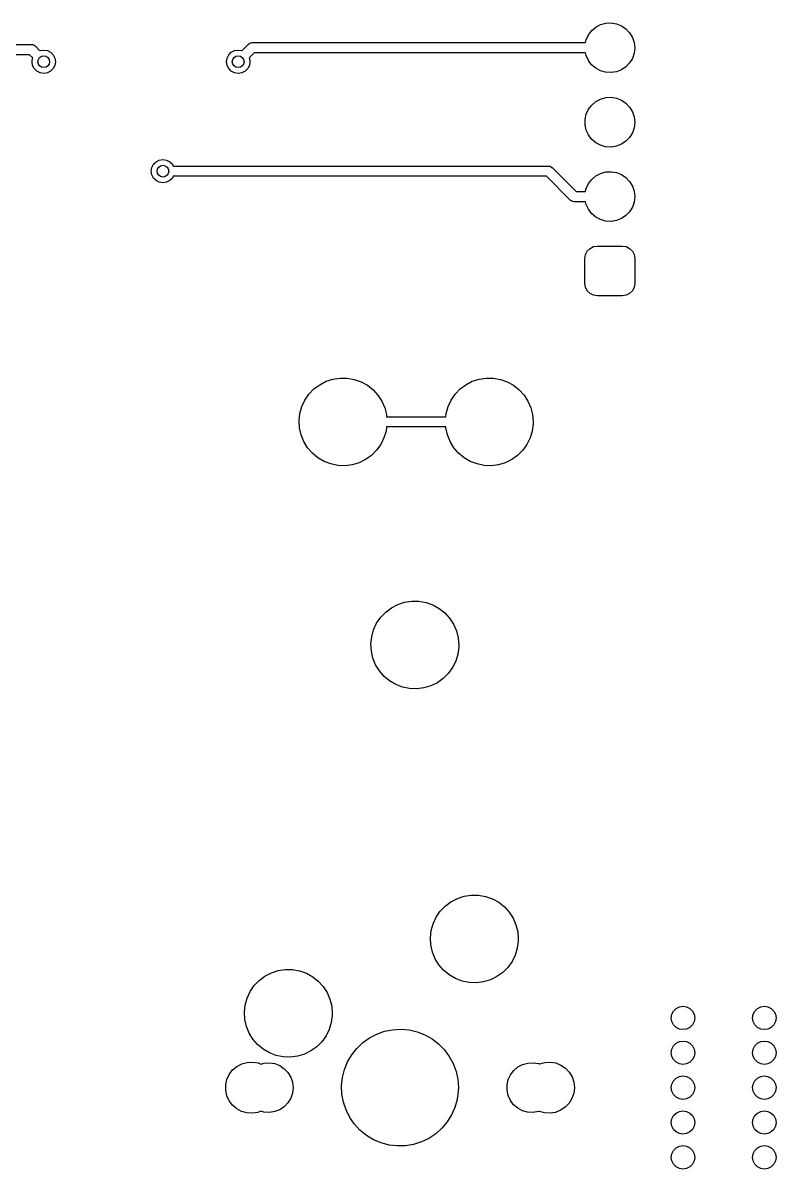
# Model space of a CAD drawing. Extents: x 52 to 375, y -138 to -43.
# Drawn here: x 178.39 to 204.1, y -137.66 to -98.52 of the extents above; entities that cross this region are included whole.
import ezdxf

# ---------------------------------------------------------------- set-up
doc = ezdxf.new("R2010")
doc.units = 0
doc.layers.add('BLACK', color=7, linetype='CONTINUOUS')

msp = doc.modelspace()

# ---------------------------------------------------------------- linework, layer by layer
at = {"layer": 'BLACK', "linetype": 'CONTINUOUS'}
for p, q in [((197.949, -98.6601), (198.112, -98.5745)), ((198.112, -98.5745), (198.289, -98.5257)), ((198.289, -98.5257), (198.472, -98.5161)), ((198.472, -98.5161), (198.653, -98.5461)), ((198.653, -98.5461), (198.824, -98.6143)), ((198.824, -98.6143), (198.976, -98.7175)), ((197.62, -99.0909), (197.698, -98.9245)), ((197.698, -98.9245), (197.809, -98.7786)), ((197.809, -98.7786), (197.949, -98.6601)), ((198.976, -98.7175), (199.102, -98.8509)), ((199.102, -98.8509), (199.196, -99.0083)), ((199.196, -99.0083), (199.255, -99.1823)), ((155.223, -99.2522), (178.689, -99.2522)), ((178.689, -99.2522), (178.732, -99.2577)), ((178.732, -99.2577), (178.736, -99.2599)), ((178.736, -99.2599), (178.741, -99.2602)), ((178.741, -99.2602), (178.773, -99.2795)), ((178.773, -99.2795), (178.806, -99.2972)), ((178.806, -99.2972), (178.808, -99.301)), ((178.808, -99.301), (178.812, -99.3035)), ((178.812, -99.3035), (178.973, -99.4637)), ((185.869, -99.4637), (186.092, -99.2411)), ((186.092, -99.2411), (186.126, -99.2142)), ((186.126, -99.2142), (186.131, -99.2128)), ((186.131, -99.2128), (186.134, -99.2097)), ((186.134, -99.2097), (186.171, -99.2008)), ((186.171, -99.2008), (186.206, -99.19)), ((186.206, -99.19), (186.211, -99.1909)), ((186.211, -99.1909), (186.215, -99.1898)), ((186.215, -99.1898), (197.598, -99.1898)), ((197.598, -99.1898), (197.62, -99.0909)), ((199.275, -99.3707), (199.254, -99.5531)), ((199.255, -99.1823), (199.275, -99.3648)), ((199.275, -99.3648), (199.275, -99.3707)), ((178.616, -99.6022), (155.223, -99.6022)), ((178.725, -99.7112), (178.616, -99.6022)), ((178.702, -99.841), (178.722, -99.7174)), ((178.722, -99.7174), (178.725, -99.7112)), ((178.973, -99.4637), (178.979, -99.4606)), ((178.979, -99.4606), (179.102, -99.441)), ((179.102, -99.441), (179.226, -99.4606)), ((179.226, -99.4606), (179.338, -99.5174)), ((179.338, -99.5174), (179.426, -99.6059)), ((179.426, -99.6059), (179.483, -99.7174)), ((179.483, -99.7174), (179.502, -99.841)), ((185.339, -99.841), (185.359, -99.7174)), ((185.359, -99.7174), (185.416, -99.6059)), ((185.416, -99.6059), (185.504, -99.5174)), ((185.504, -99.5174), (185.616, -99.4606)), ((185.616, -99.4606), (185.739, -99.441)), ((185.739, -99.441), (185.863, -99.4606)), ((185.863, -99.4606), (185.869, -99.4637)), ((186.288, -99.5398), (186.116, -99.7112)), ((186.116, -99.7112), (186.12, -99.7174)), ((186.12, -99.7174), (186.139, -99.841)), ((197.598, -99.5398), (186.288, -99.5398)), ((197.618, -99.6331), (197.598, -99.5398)), ((197.695, -99.8), (197.618, -99.6331)), ((197.805, -99.9467), (197.695, -99.8)), ((199.194, -99.7267), (199.098, -99.8834)), ((199.254, -99.5531), (199.194, -99.7267)), ((178.722, -99.9646), (178.702, -99.841)), ((178.779, -100.076), (178.722, -99.9646)), ((178.867, -100.165), (178.779, -100.076)), ((178.979, -100.221), (178.867, -100.165)), ((179.338, -100.165), (179.226, -100.221)), ((179.426, -100.076), (179.338, -100.165)), ((179.483, -99.9646), (179.426, -100.076)), ((179.502, -99.841), (179.483, -99.9646)), ((185.359, -99.9646), (185.339, -99.841)), ((185.416, -100.076), (185.359, -99.9646)), ((185.504, -100.165), (185.416, -100.076)), ((185.616, -100.221), (185.504, -100.165)), ((185.974, -100.165), (185.863, -100.221)), ((186.063, -100.076), (185.974, -100.165)), ((186.12, -99.9646), (186.063, -100.076)), ((186.139, -99.841), (186.12, -99.9646)), ((197.945, -100.066), (197.805, -99.9467)), ((198.106, -100.153), (197.945, -100.066)), ((198.283, -100.203), (198.106, -100.153)), ((198.648, -100.185), (198.466, -100.214)), ((198.819, -100.118), (198.648, -100.185)), ((198.971, -100.016), (198.819, -100.118)), ((199.098, -99.8834), (198.971, -100.016)), ((179.102, -100.241), (178.979, -100.221)), ((179.226, -100.221), (179.102, -100.241)), ((185.739, -100.241), (185.616, -100.221)), ((185.863, -100.221), (185.739, -100.241)), ((198.466, -100.214), (198.283, -100.203)), ((197.698, -101.464), (197.809, -101.319)), ((197.809, -101.319), (197.949, -101.2)), ((197.949, -101.2), (198.112, -101.114)), ((198.112, -101.114), (198.289, -101.066)), ((198.289, -101.066), (198.472, -101.056)), ((198.472, -101.056), (198.653, -101.086)), ((198.653, -101.086), (198.824, -101.154)), ((198.824, -101.154), (198.976, -101.257)), ((198.976, -101.257), (199.102, -101.391)), ((197.58, -101.81), (197.62, -101.631)), ((197.62, -101.631), (197.698, -101.464)), ((199.102, -101.391), (199.196, -101.548)), ((199.196, -101.548), (199.255, -101.722)), ((199.255, -101.722), (199.275, -101.905)), ((197.579, -101.994), (197.58, -101.81)), ((197.618, -102.173), (197.579, -101.994)), ((199.254, -102.093), (199.194, -102.267)), ((199.275, -101.911), (199.254, -102.093)), ((199.275, -101.905), (199.275, -101.911)), ((197.695, -102.34), (197.618, -102.173)), ((197.805, -102.487), (197.695, -102.34)), ((197.945, -102.606), (197.805, -102.487)), ((199.098, -102.423), (198.971, -102.556)), ((199.194, -102.267), (199.098, -102.423)), ((198.106, -102.693), (197.945, -102.606)), ((198.283, -102.743), (198.106, -102.693)), ((198.466, -102.754), (198.283, -102.743)), ((198.648, -102.725), (198.466, -102.754)), ((198.819, -102.658), (198.648, -102.725)), ((198.971, -102.556), (198.819, -102.658)), ((182.846, -103.343), (182.934, -103.255)), ((182.934, -103.255), (183.046, -103.198)), ((183.046, -103.198), (183.17, -103.178)), ((183.17, -103.178), (183.293, -103.198)), ((183.293, -103.198), (183.405, -103.255)), ((183.405, -103.255), (183.493, -103.343)), ((182.77, -103.578), (182.789, -103.455)), ((182.789, -103.702), (182.77, -103.578)), ((182.789, -103.455), (182.846, -103.343)), ((182.846, -103.813), (182.789, -103.702)), ((183.493, -103.343), (183.524, -103.403)), ((183.524, -103.403), (196.333, -103.403)), ((196.333, -103.403), (196.376, -103.409)), ((196.376, -103.409), (196.381, -103.411)), ((196.381, -103.411), (196.385, -103.411)), ((196.385, -103.411), (196.417, -103.431)), ((196.417, -103.431), (196.45, -103.448)), ((196.45, -103.448), (196.453, -103.452)), ((196.453, -103.452), (196.457, -103.454)), ((196.457, -103.454), (197.272, -104.27)), ((197.949, -103.74), (198.112, -103.654)), ((198.112, -103.654), (198.289, -103.606)), ((198.289, -103.606), (198.472, -103.596)), ((198.472, -103.596), (198.653, -103.626)), ((198.653, -103.626), (198.824, -103.694)), ((198.824, -103.694), (198.976, -103.797)), ((182.934, -103.902), (182.846, -103.813)), ((183.046, -103.959), (182.934, -103.902)), ((183.17, -103.978), (183.046, -103.959)), ((183.293, -103.959), (183.17, -103.978)), ((183.405, -103.902), (183.293, -103.959)), ((183.493, -103.813), (183.405, -103.902)), ((183.524, -103.753), (183.493, -103.813)), ((196.26, -103.753), (183.524, -103.753)), ((197.076, -104.569), (196.26, -103.753)), ((197.62, -104.171), (197.698, -104.004)), ((197.698, -104.004), (197.809, -103.859)), ((197.809, -103.859), (197.949, -103.74)), ((198.976, -103.797), (199.102, -103.931)), ((199.102, -103.931), (199.196, -104.088)), ((199.196, -104.088), (199.255, -104.262)), ((197.272, -104.27), (197.598, -104.27)), ((197.598, -104.27), (197.62, -104.171)), ((199.275, -104.451), (199.254, -104.633)), ((199.255, -104.262), (199.275, -104.445)), ((199.275, -104.445), (199.275, -104.451)), ((197.08, -104.571), (197.076, -104.569)), ((197.082, -104.575), (197.08, -104.571)), ((197.115, -104.592), (197.082, -104.575)), ((197.147, -104.612), (197.115, -104.592)), ((197.152, -104.612), (197.147, -104.612)), ((197.156, -104.614), (197.152, -104.612)), ((197.2, -104.62), (197.156, -104.614)), ((197.598, -104.62), (197.2, -104.62)), ((197.618, -104.713), (197.598, -104.62)), ((197.695, -104.88), (197.618, -104.713)), ((197.805, -105.027), (197.695, -104.88)), ((199.194, -104.807), (199.098, -104.963)), ((199.254, -104.633), (199.194, -104.807)), ((197.945, -105.146), (197.805, -105.027)), ((198.106, -105.233), (197.945, -105.146)), ((198.283, -105.283), (198.106, -105.233)), ((198.466, -105.294), (198.283, -105.283)), ((198.648, -105.265), (198.466, -105.294)), ((198.819, -105.198), (198.648, -105.265)), ((198.971, -105.096), (198.819, -105.198)), ((199.098, -104.963), (198.971, -105.096)), ((197.575, -106.56), (197.596, -106.428)), ((197.596, -106.428), (197.656, -106.31)), ((197.656, -106.31), (197.75, -106.216)), ((197.75, -106.216), (197.868, -106.156)), ((197.868, -106.156), (198, -106.135)), ((198, -106.135), (198.85, -106.135)), ((198.85, -106.135), (198.981, -106.156)), ((198.981, -106.156), (199.1, -106.216)), ((199.1, -106.216), (199.194, -106.31)), ((199.194, -106.31), (199.254, -106.428)), ((199.254, -106.428), (199.275, -106.56)), ((197.575, -107.41), (197.575, -106.56)), ((199.275, -106.56), (199.275, -107.41)), ((197.596, -107.541), (197.575, -107.41)), ((197.656, -107.66), (197.596, -107.541)), ((199.254, -107.541), (199.194, -107.66)), ((199.275, -107.41), (199.254, -107.541)), ((197.75, -107.754), (197.656, -107.66)), ((197.868, -107.814), (197.75, -107.754)), ((198, -107.835), (197.868, -107.814)), ((198.85, -107.835), (198, -107.835)), ((198.981, -107.814), (198.85, -107.835)), ((199.1, -107.754), (198.981, -107.814)), ((199.194, -107.66), (199.1, -107.754)), ((188.521, -110.869), (188.739, -110.755)), ((188.739, -110.755), (188.972, -110.679)), ((188.972, -110.679), (189.215, -110.642)), ((189.215, -110.642), (189.461, -110.645)), ((189.461, -110.645), (189.703, -110.688)), ((189.703, -110.688), (189.935, -110.77)), ((193.511, -110.869), (193.729, -110.755)), ((193.729, -110.755), (193.962, -110.679)), ((193.962, -110.679), (194.205, -110.642)), ((194.205, -110.642), (194.451, -110.645)), ((194.451, -110.645), (194.693, -110.688)), ((194.693, -110.688), (194.925, -110.77)), ((188.154, -111.194), (188.324, -111.016)), ((188.324, -111.016), (188.521, -110.869)), ((189.935, -110.77), (190.15, -110.889)), ((190.15, -110.889), (190.343, -111.041)), ((190.343, -111.041), (190.508, -111.223)), ((193.144, -111.194), (193.314, -111.016)), ((193.314, -111.016), (193.511, -110.869)), ((194.925, -110.77), (195.14, -110.889)), ((195.14, -110.889), (195.333, -111.041)), ((195.333, -111.041), (195.498, -111.223)), ((187.912, -111.62), (188.016, -111.397)), ((188.016, -111.397), (188.154, -111.194)), ((190.508, -111.223), (190.642, -111.429)), ((190.642, -111.429), (190.74, -111.655)), ((192.902, -111.62), (193.006, -111.397)), ((193.006, -111.397), (193.144, -111.194)), ((195.498, -111.223), (195.632, -111.429)), ((195.632, -111.429), (195.73, -111.655)), ((187.82, -112.101), (187.847, -111.857)), ((187.847, -111.857), (187.912, -111.62)), ((190.74, -111.655), (190.8, -111.893)), ((190.8, -111.893), (190.806, -111.963)), ((192.825, -111.963), (192.837, -111.857)), ((192.837, -111.857), (192.902, -111.62)), ((195.73, -111.655), (195.79, -111.893)), ((195.79, -111.893), (195.81, -112.138)), ((187.835, -112.347), (187.82, -112.101)), ((190.805, -112.313), (190.786, -112.455)), ((192.823, -112.313), (190.805, -112.313)), ((190.806, -111.963), (192.825, -111.963)), ((192.825, -112.347), (192.823, -112.313)), ((195.808, -112.211), (195.776, -112.455)), ((195.81, -112.138), (195.808, -112.211)), ((187.889, -112.587), (187.835, -112.347)), ((187.981, -112.814), (187.889, -112.587)), ((190.715, -112.69), (190.606, -112.911)), ((190.786, -112.455), (190.715, -112.69)), ((192.879, -112.587), (192.825, -112.347)), ((192.971, -112.814), (192.879, -112.587)), ((195.705, -112.69), (195.596, -112.911)), ((195.776, -112.455), (195.705, -112.69)), ((188.11, -113.024), (187.981, -112.814)), ((188.271, -113.21), (188.11, -113.024)), ((190.462, -113.11), (190.288, -113.284)), ((190.606, -112.911), (190.462, -113.11)), ((193.1, -113.024), (192.971, -112.814)), ((193.261, -113.21), (193.1, -113.024)), ((195.452, -113.11), (195.278, -113.284)), ((195.596, -112.911), (195.452, -113.11)), ((188.46, -113.367), (188.271, -113.21)), ((188.672, -113.491), (188.46, -113.367)), ((188.902, -113.578), (188.672, -113.491)), ((190.088, -113.426), (189.867, -113.535)), ((190.288, -113.284), (190.088, -113.426)), ((193.45, -113.367), (193.261, -113.21)), ((193.662, -113.491), (193.45, -113.367)), ((193.892, -113.578), (193.662, -113.491)), ((195.078, -113.426), (194.857, -113.535)), ((195.278, -113.284), (195.078, -113.426)), ((189.142, -113.627), (188.902, -113.578)), ((189.388, -113.636), (189.142, -113.627)), ((189.632, -113.605), (189.388, -113.636)), ((189.867, -113.535), (189.632, -113.605)), ((194.132, -113.627), (193.892, -113.578)), ((194.378, -113.636), (194.132, -113.627)), ((194.622, -113.605), (194.378, -113.636)), ((194.857, -113.535), (194.622, -113.605)), ((190.774, -118.636), (190.971, -118.489)), ((190.971, -118.489), (191.189, -118.375)), ((191.189, -118.375), (191.422, -118.299)), ((191.422, -118.299), (191.665, -118.262)), ((191.665, -118.262), (191.911, -118.265)), ((191.911, -118.265), (192.153, -118.308)), ((192.153, -118.308), (192.385, -118.39)), ((192.385, -118.39), (192.6, -118.509)), ((192.6, -118.509), (192.793, -118.661)), ((190.466, -119.017), (190.604, -118.814)), ((190.604, -118.814), (190.774, -118.636)), ((192.793, -118.661), (192.958, -118.843)), ((192.958, -118.843), (193.092, -119.049)), ((190.297, -119.477), (190.362, -119.24)), ((190.362, -119.24), (190.466, -119.017)), ((193.092, -119.049), (193.19, -119.275)), ((193.19, -119.275), (193.25, -119.513)), ((190.27, -119.721), (190.297, -119.477)), ((190.285, -119.967), (190.27, -119.721)), ((193.25, -119.513), (193.27, -119.758)), ((193.27, -119.758), (193.268, -119.831)), ((190.339, -120.207), (190.285, -119.967)), ((193.236, -120.075), (193.165, -120.31)), ((193.268, -119.831), (193.236, -120.075)), ((190.431, -120.434), (190.339, -120.207)), ((190.56, -120.644), (190.431, -120.434)), ((193.056, -120.531), (192.912, -120.73)), ((193.165, -120.31), (193.056, -120.531)), ((190.721, -120.83), (190.56, -120.644)), ((190.91, -120.987), (190.721, -120.83)), ((192.738, -120.904), (192.538, -121.046)), ((192.912, -120.73), (192.738, -120.904)), ((191.122, -121.111), (190.91, -120.987)), ((191.352, -121.198), (191.122, -121.111)), ((191.592, -121.247), (191.352, -121.198)), ((191.838, -121.256), (191.592, -121.247)), ((192.082, -121.225), (191.838, -121.256)), ((192.317, -121.155), (192.082, -121.225)), ((192.538, -121.046), (192.317, -121.155)), ((193.221, -128.411), (193.454, -128.335)), ((193.454, -128.335), (193.697, -128.298)), ((193.697, -128.298), (193.943, -128.301)), ((193.943, -128.301), (194.185, -128.344)), ((194.185, -128.344), (194.417, -128.426)), ((192.636, -128.85), (192.806, -128.672)), ((192.806, -128.672), (193.003, -128.525)), ((193.003, -128.525), (193.221, -128.411)), ((194.417, -128.426), (194.632, -128.545)), ((194.632, -128.545), (194.825, -128.697)), ((194.825, -128.697), (194.99, -128.879)), ((192.394, -129.276), (192.498, -129.053)), ((192.498, -129.053), (192.636, -128.85)), ((194.99, -128.879), (195.124, -129.085)), ((195.124, -129.085), (195.222, -129.311)), ((192.302, -129.757), (192.329, -129.513)), ((192.329, -129.513), (192.394, -129.276)), ((195.222, -129.311), (195.282, -129.549)), ((195.282, -129.549), (195.302, -129.794)), ((192.317, -130.003), (192.302, -129.757)), ((195.3, -129.867), (195.268, -130.111)), ((195.302, -129.794), (195.3, -129.867)), ((192.371, -130.243), (192.317, -130.003)), ((192.463, -130.47), (192.371, -130.243)), ((195.268, -130.111), (195.197, -130.346)), ((192.592, -130.68), (192.463, -130.47)), ((192.753, -130.866), (192.592, -130.68)), ((195.088, -130.567), (194.944, -130.766)), ((195.197, -130.346), (195.088, -130.567)), ((186.456, -131.212), (186.653, -131.065)), ((186.653, -131.065), (186.871, -130.951)), ((186.871, -130.951), (187.104, -130.875)), ((187.104, -130.875), (187.347, -130.838)), ((187.347, -130.838), (187.593, -130.841)), ((187.593, -130.841), (187.835, -130.884)), ((187.835, -130.884), (188.067, -130.966)), ((188.067, -130.966), (188.282, -131.085)), ((188.282, -131.085), (188.475, -131.237)), ((192.942, -131.023), (192.753, -130.866)), ((193.154, -131.147), (192.942, -131.023)), ((194.57, -131.082), (194.349, -131.191)), ((194.77, -130.94), (194.57, -131.082)), ((194.944, -130.766), (194.77, -130.94)), ((186.148, -131.593), (186.286, -131.39)), ((186.286, -131.39), (186.456, -131.212)), ((188.475, -131.237), (188.64, -131.419)), ((188.64, -131.419), (188.774, -131.625)), ((193.384, -131.234), (193.154, -131.147)), ((193.624, -131.283), (193.384, -131.234)), ((193.87, -131.292), (193.624, -131.283)), ((194.114, -131.261), (193.87, -131.292)), ((194.349, -131.191), (194.114, -131.261)), ((185.979, -132.053), (186.044, -131.816)), ((186.044, -131.816), (186.148, -131.593)), ((188.774, -131.625), (188.872, -131.851)), ((188.872, -131.851), (188.932, -132.089)), ((185.952, -132.297), (185.979, -132.053)), ((188.932, -132.089), (188.952, -132.334)), ((200.541, -132.369), (200.598, -132.257)), ((200.598, -132.257), (200.687, -132.169)), ((200.687, -132.169), (200.798, -132.112)), ((200.798, -132.112), (200.922, -132.093)), ((200.922, -132.093), (201.045, -132.112)), ((201.045, -132.112), (201.157, -132.169)), ((201.157, -132.169), (201.245, -132.257)), ((201.245, -132.257), (201.302, -132.369)), ((203.32, -132.369), (203.377, -132.257)), ((203.377, -132.257), (203.465, -132.169)), ((203.465, -132.169), (203.577, -132.112)), ((203.577, -132.112), (203.7, -132.093)), ((203.7, -132.093), (203.824, -132.112)), ((203.824, -132.112), (203.935, -132.169)), ((203.935, -132.169), (204.024, -132.257)), ((204.024, -132.257), (204.081, -132.369)), ((185.967, -132.543), (185.952, -132.297)), ((186.021, -132.783), (185.967, -132.543)), ((188.918, -132.651), (188.847, -132.886)), ((188.95, -132.407), (188.918, -132.651)), ((188.952, -132.334), (188.95, -132.407)), ((200.522, -132.493), (200.541, -132.369)), ((200.541, -132.616), (200.522, -132.493)), ((200.598, -132.728), (200.541, -132.616)), ((201.302, -132.616), (201.245, -132.728)), ((201.302, -132.369), (201.322, -132.493)), ((201.322, -132.493), (201.302, -132.616)), ((203.3, -132.493), (203.32, -132.369)), ((203.32, -132.616), (203.3, -132.493)), ((203.377, -132.728), (203.32, -132.616)), ((204.081, -132.616), (204.024, -132.728)), ((204.081, -132.369), (204.1, -132.493)), ((204.1, -132.493), (204.081, -132.616)), ((186.113, -133.01), (186.021, -132.783)), ((186.242, -133.22), (186.113, -133.01)), ((188.847, -132.886), (188.738, -133.107)), ((190.22, -133.174), (190.47, -133.044)), ((190.47, -133.044), (190.736, -132.951)), ((190.736, -132.951), (191.012, -132.896)), ((191.012, -132.896), (191.293, -132.88)), ((191.293, -132.88), (191.574, -132.905)), ((191.574, -132.905), (191.848, -132.968)), ((191.848, -132.968), (192.111, -133.07)), ((192.111, -133.07), (192.357, -133.207)), ((200.687, -132.816), (200.598, -132.728)), ((200.798, -132.873), (200.687, -132.816)), ((200.922, -132.893), (200.798, -132.873)), ((201.045, -132.873), (200.922, -132.893)), ((201.157, -132.816), (201.045, -132.873)), ((201.245, -132.728), (201.157, -132.816)), ((203.465, -132.816), (203.377, -132.728)), ((203.577, -132.873), (203.465, -132.816)), ((203.7, -132.893), (203.577, -132.873)), ((203.824, -132.873), (203.7, -132.893)), ((203.935, -132.816), (203.824, -132.873)), ((204.024, -132.728), (203.935, -132.816)), ((186.403, -133.406), (186.242, -133.22)), ((186.592, -133.563), (186.403, -133.406)), ((188.594, -133.306), (188.42, -133.48)), ((188.738, -133.107), (188.594, -133.306)), ((189.787, -133.532), (189.991, -133.338)), ((189.991, -133.338), (190.22, -133.174)), ((192.357, -133.207), (192.581, -133.378)), ((192.581, -133.378), (192.778, -133.579)), ((200.541, -133.56), (200.598, -133.448)), ((200.598, -133.448), (200.687, -133.36)), ((200.687, -133.36), (200.798, -133.303)), ((200.798, -133.303), (200.922, -133.283)), ((200.922, -133.283), (201.045, -133.303)), ((201.045, -133.303), (201.157, -133.36)), ((201.157, -133.36), (201.245, -133.448)), ((201.245, -133.448), (201.302, -133.56)), ((203.32, -133.56), (203.377, -133.448)), ((203.377, -133.448), (203.465, -133.36)), ((203.465, -133.36), (203.577, -133.303)), ((203.577, -133.303), (203.7, -133.283)), ((203.7, -133.283), (203.824, -133.303)), ((203.824, -133.303), (203.935, -133.36)), ((203.935, -133.36), (204.024, -133.448)), ((204.024, -133.448), (204.081, -133.56)), ((186.804, -133.687), (186.592, -133.563)), ((187.034, -133.774), (186.804, -133.687)), ((187.274, -133.823), (187.034, -133.774)), ((187.52, -133.832), (187.274, -133.823)), ((187.764, -133.801), (187.52, -133.832)), ((187.999, -133.731), (187.764, -133.801)), ((188.22, -133.622), (187.999, -133.731)), ((188.42, -133.48), (188.22, -133.622)), ((189.471, -133.997), (189.613, -133.753)), ((189.613, -133.753), (189.787, -133.532)), ((192.778, -133.579), (192.946, -133.806)), ((192.946, -133.806), (193.079, -134.053)), ((200.522, -133.683), (200.541, -133.56)), ((200.541, -133.807), (200.522, -133.683)), ((200.598, -133.918), (200.541, -133.807)), ((201.302, -133.807), (201.245, -133.918)), ((201.302, -133.56), (201.322, -133.683)), ((201.322, -133.683), (201.302, -133.807)), ((203.3, -133.683), (203.32, -133.56)), ((203.32, -133.807), (203.3, -133.683)), ((203.377, -133.918), (203.32, -133.807)), ((204.081, -133.807), (204.024, -133.918)), ((204.081, -133.56), (204.1, -133.683)), ((204.1, -133.683), (204.081, -133.807)), ((185.548, -134.271), (185.693, -134.149)), ((185.693, -134.149), (185.86, -134.06)), ((185.86, -134.06), (186.042, -134.01)), ((186.042, -134.01), (186.231, -134)), ((186.231, -134), (186.417, -134.031)), ((186.417, -134.031), (186.508, -134.067)), ((186.508, -134.067), (186.626, -134.035)), ((186.626, -134.035), (186.809, -134.025)), ((186.809, -134.025), (186.991, -134.055)), ((186.991, -134.055), (187.161, -134.123)), ((187.161, -134.123), (187.313, -134.227)), ((187.313, -134.227), (187.439, -134.36)), ((189.366, -134.258), (189.471, -133.997)), ((193.079, -134.053), (193.177, -134.318)), ((195.146, -134.288), (195.287, -134.169)), ((195.287, -134.169), (195.449, -134.084)), ((195.449, -134.084), (195.626, -134.035)), ((195.626, -134.035), (195.809, -134.025)), ((195.809, -134.025), (195.991, -134.055)), ((195.991, -134.055), (196.013, -134.064)), ((196.013, -134.064), (196.02, -134.06)), ((196.02, -134.06), (196.202, -134.01)), ((196.202, -134.01), (196.391, -134)), ((196.391, -134), (196.577, -134.031)), ((196.577, -134.031), (196.753, -134.101)), ((196.753, -134.101), (196.909, -134.208)), ((196.909, -134.208), (197.039, -134.345)), ((200.687, -134.007), (200.598, -133.918)), ((200.798, -134.064), (200.687, -134.007)), ((200.922, -134.083), (200.798, -134.064)), ((201.045, -134.064), (200.922, -134.083)), ((201.157, -134.007), (201.045, -134.064)), ((201.245, -133.918), (201.157, -134.007)), ((203.465, -134.007), (203.377, -133.918)), ((203.577, -134.064), (203.465, -134.007)), ((203.7, -134.083), (203.577, -134.064)), ((203.824, -134.064), (203.7, -134.083)), ((203.935, -134.007), (203.824, -134.064)), ((204.024, -133.918), (203.935, -134.007)), ((185.312, -134.776), (185.354, -134.592)), ((185.354, -134.592), (185.434, -134.421)), ((185.434, -134.421), (185.548, -134.271)), ((187.439, -134.36), (187.534, -134.517)), ((187.534, -134.517), (187.592, -134.691)), ((189.269, -134.811), (189.298, -134.531)), ((189.298, -134.531), (189.366, -134.258)), ((193.177, -134.318), (193.236, -134.593)), ((193.236, -134.593), (193.256, -134.874)), ((194.917, -134.779), (194.957, -134.6)), ((194.957, -134.6), (195.035, -134.434)), ((195.035, -134.434), (195.146, -134.288)), ((197.039, -134.345), (197.136, -134.507)), ((197.136, -134.507), (197.197, -134.686)), ((200.598, -134.639), (200.687, -134.55)), ((200.687, -134.55), (200.798, -134.494)), ((200.798, -134.494), (200.922, -134.474)), ((200.922, -134.474), (201.045, -134.494)), ((201.045, -134.494), (201.157, -134.55)), ((201.157, -134.55), (201.245, -134.639)), ((203.377, -134.639), (203.465, -134.55)), ((203.465, -134.55), (203.577, -134.494)), ((203.577, -134.494), (203.7, -134.474)), ((203.7, -134.474), (203.824, -134.494)), ((203.824, -134.494), (203.935, -134.55)), ((203.935, -134.55), (204.024, -134.639)), ((185.312, -134.965), (185.312, -134.776)), ((185.352, -135.15), (185.312, -134.965)), ((187.612, -134.88), (187.591, -135.062)), ((187.592, -134.691), (187.612, -134.874)), ((187.612, -134.874), (187.612, -134.88)), ((189.28, -135.093), (189.269, -134.811)), ((193.252, -134.999), (193.214, -135.278)), ((193.256, -134.874), (193.252, -134.999)), ((194.917, -134.963), (194.917, -134.779)), ((194.955, -135.142), (194.917, -134.963)), ((197.217, -134.88), (197.195, -135.068)), ((197.197, -134.686), (197.217, -134.874)), ((197.217, -134.874), (197.217, -134.88)), ((200.522, -134.874), (200.541, -134.75)), ((200.541, -134.998), (200.522, -134.874)), ((200.541, -134.75), (200.598, -134.639)), ((200.598, -135.109), (200.541, -134.998)), ((201.245, -134.639), (201.302, -134.75)), ((201.302, -134.998), (201.245, -135.109)), ((201.302, -134.75), (201.322, -134.874)), ((201.322, -134.874), (201.302, -134.998)), ((203.3, -134.874), (203.32, -134.75)), ((203.32, -134.998), (203.3, -134.874)), ((203.32, -134.75), (203.377, -134.639)), ((203.377, -135.109), (203.32, -134.998)), ((204.024, -134.639), (204.081, -134.75)), ((204.081, -134.998), (204.024, -135.109)), ((204.081, -134.75), (204.1, -134.874)), ((204.1, -134.874), (204.081, -134.998)), ((185.43, -135.322), (185.352, -135.15)), ((185.544, -135.473), (185.43, -135.322)), ((187.435, -135.393), (187.308, -135.525)), ((187.531, -135.236), (187.435, -135.393)), ((187.591, -135.062), (187.531, -135.236)), ((189.331, -135.37), (189.28, -135.093)), ((189.42, -135.637), (189.331, -135.37)), ((193.214, -135.278), (193.138, -135.549)), ((195.032, -135.309), (194.955, -135.142)), ((195.142, -135.456), (195.032, -135.309)), ((197.035, -135.408), (196.904, -135.544)), ((197.134, -135.247), (197.035, -135.408)), ((197.195, -135.068), (197.134, -135.247)), ((200.687, -135.198), (200.598, -135.109)), ((200.798, -135.254), (200.687, -135.198)), ((200.922, -135.274), (200.798, -135.254)), ((201.045, -135.254), (200.922, -135.274)), ((201.157, -135.198), (201.045, -135.254)), ((201.245, -135.109), (201.157, -135.198)), ((203.465, -135.198), (203.377, -135.109)), ((203.577, -135.254), (203.465, -135.198)), ((203.7, -135.274), (203.577, -135.254)), ((203.824, -135.254), (203.7, -135.274)), ((203.935, -135.198), (203.824, -135.254)), ((204.024, -135.109), (203.935, -135.198)), ((185.688, -135.596), (185.544, -135.473)), ((185.854, -135.685), (185.688, -135.596)), ((186.036, -135.737), (185.854, -135.685)), ((186.225, -135.748), (186.036, -135.737)), ((186.411, -135.718), (186.225, -135.748)), ((186.508, -135.68), (186.411, -135.718)), ((186.62, -135.712), (186.508, -135.68)), ((186.804, -135.723), (186.62, -135.712)), ((186.985, -135.694), (186.804, -135.723)), ((187.156, -135.627), (186.985, -135.694)), ((187.308, -135.525), (187.156, -135.627)), ((189.546, -135.889), (189.42, -135.637)), ((193.024, -135.807), (192.875, -136.046)), ((193.138, -135.549), (193.024, -135.807)), ((195.282, -135.575), (195.142, -135.456)), ((195.444, -135.662), (195.282, -135.575)), ((195.62, -135.712), (195.444, -135.662)), ((195.804, -135.723), (195.62, -135.712)), ((195.985, -135.694), (195.804, -135.723)), ((196.011, -135.684), (195.985, -135.694)), ((196.014, -135.685), (196.011, -135.684)), ((196.196, -135.737), (196.014, -135.685)), ((196.385, -135.748), (196.196, -135.737)), ((196.571, -135.718), (196.385, -135.748)), ((196.747, -135.649), (196.571, -135.718)), ((196.904, -135.544), (196.747, -135.649)), ((200.598, -135.83), (200.687, -135.741)), ((200.687, -135.741), (200.798, -135.684)), ((200.798, -135.684), (200.922, -135.665)), ((200.922, -135.665), (201.045, -135.684)), ((201.045, -135.684), (201.157, -135.741)), ((201.157, -135.741), (201.245, -135.83)), ((203.377, -135.83), (203.465, -135.741)), ((203.465, -135.741), (203.577, -135.684)), ((203.577, -135.684), (203.7, -135.665)), ((203.7, -135.665), (203.824, -135.684)), ((203.824, -135.684), (203.935, -135.741)), ((203.935, -135.741), (204.024, -135.83)), ((189.706, -136.121), (189.546, -135.889)), ((189.897, -136.327), (189.706, -136.121)), ((192.875, -136.046), (192.694, -136.262)), ((200.522, -136.065), (200.541, -135.941)), ((200.541, -136.188), (200.522, -136.065)), ((200.541, -135.941), (200.598, -135.83)), ((200.598, -136.3), (200.541, -136.188)), ((201.245, -135.83), (201.302, -135.941)), ((201.302, -136.188), (201.245, -136.3)), ((201.302, -135.941), (201.322, -136.065)), ((201.322, -136.065), (201.302, -136.188)), ((203.3, -136.065), (203.32, -135.941)), ((203.32, -136.188), (203.3, -136.065)), ((203.32, -135.941), (203.377, -135.83)), ((203.377, -136.3), (203.32, -136.188)), ((204.024, -135.83), (204.081, -135.941)), ((204.081, -136.188), (204.024, -136.3)), ((204.081, -135.941), (204.1, -136.065)), ((204.1, -136.065), (204.081, -136.188)), ((190.115, -136.505), (189.897, -136.327)), ((190.357, -136.651), (190.115, -136.505)), ((192.484, -136.449), (192.25, -136.606)), ((192.694, -136.262), (192.484, -136.449)), ((200.687, -136.388), (200.598, -136.3)), ((200.798, -136.445), (200.687, -136.388)), ((200.922, -136.465), (200.798, -136.445)), ((201.045, -136.445), (200.922, -136.465)), ((201.157, -136.388), (201.045, -136.445)), ((201.245, -136.3), (201.157, -136.388)), ((203.465, -136.388), (203.377, -136.3)), ((203.577, -136.445), (203.465, -136.388)), ((203.7, -136.465), (203.577, -136.445)), ((203.824, -136.445), (203.7, -136.465)), ((203.935, -136.388), (203.824, -136.445)), ((204.024, -136.3), (203.935, -136.388)), ((190.616, -136.76), (190.357, -136.651)), ((190.888, -136.833), (190.616, -136.76)), ((191.168, -136.866), (190.888, -136.833)), ((191.45, -136.859), (191.168, -136.866)), ((191.727, -136.813), (191.45, -136.859)), ((191.996, -136.728), (191.727, -136.813)), ((192.25, -136.606), (191.996, -136.728)), ((200.598, -137.02), (200.687, -136.932)), ((200.687, -136.932), (200.798, -136.875)), ((200.798, -136.875), (200.922, -136.855)), ((200.922, -136.855), (201.045, -136.875)), ((201.045, -136.875), (201.157, -136.932)), ((201.157, -136.932), (201.245, -137.02)), ((203.377, -137.02), (203.465, -136.932)), ((203.465, -136.932), (203.577, -136.875)), ((203.577, -136.875), (203.7, -136.855)), ((203.7, -136.855), (203.824, -136.875)), ((203.824, -136.875), (203.935, -136.932)), ((203.935, -136.932), (204.024, -137.02)), ((200.522, -137.255), (200.541, -137.132)), ((200.541, -137.379), (200.522, -137.255)), ((200.541, -137.132), (200.598, -137.02)), ((201.245, -137.02), (201.302, -137.132)), ((201.302, -137.132), (201.322, -137.255)), ((201.322, -137.255), (201.302, -137.379)), ((203.3, -137.255), (203.32, -137.132)), ((203.32, -137.379), (203.3, -137.255)), ((203.32, -137.132), (203.377, -137.02)), ((204.024, -137.02), (204.081, -137.132)), ((204.081, -137.132), (204.1, -137.255)), ((204.1, -137.255), (204.081, -137.379)), ((200.598, -137.491), (200.541, -137.379)), ((200.687, -137.579), (200.598, -137.491)), ((200.798, -137.636), (200.687, -137.579)), ((200.922, -137.655), (200.798, -137.636)), ((201.045, -137.636), (200.922, -137.655)), ((201.157, -137.579), (201.045, -137.636)), ((201.245, -137.491), (201.157, -137.579)), ((201.302, -137.379), (201.245, -137.491)), ((203.377, -137.491), (203.32, -137.379)), ((203.465, -137.579), (203.377, -137.491)), ((203.577, -137.636), (203.465, -137.579)), ((203.7, -137.655), (203.577, -137.636)), ((203.824, -137.636), (203.7, -137.655)), ((203.935, -137.579), (203.824, -137.636)), ((204.024, -137.491), (203.935, -137.579)), ((204.081, -137.379), (204.024, -137.491))]:
    msp.add_line(p, q, dxfattribs=at)
at = {"layer": 'BLACK'}
for centre in [(179.102, -99.841), (185.739, -99.841), (183.17, -103.578)]:
    msp.add_circle(centre, 0.2, dxfattribs=at)

doc.saveas('drawing.dxf')
